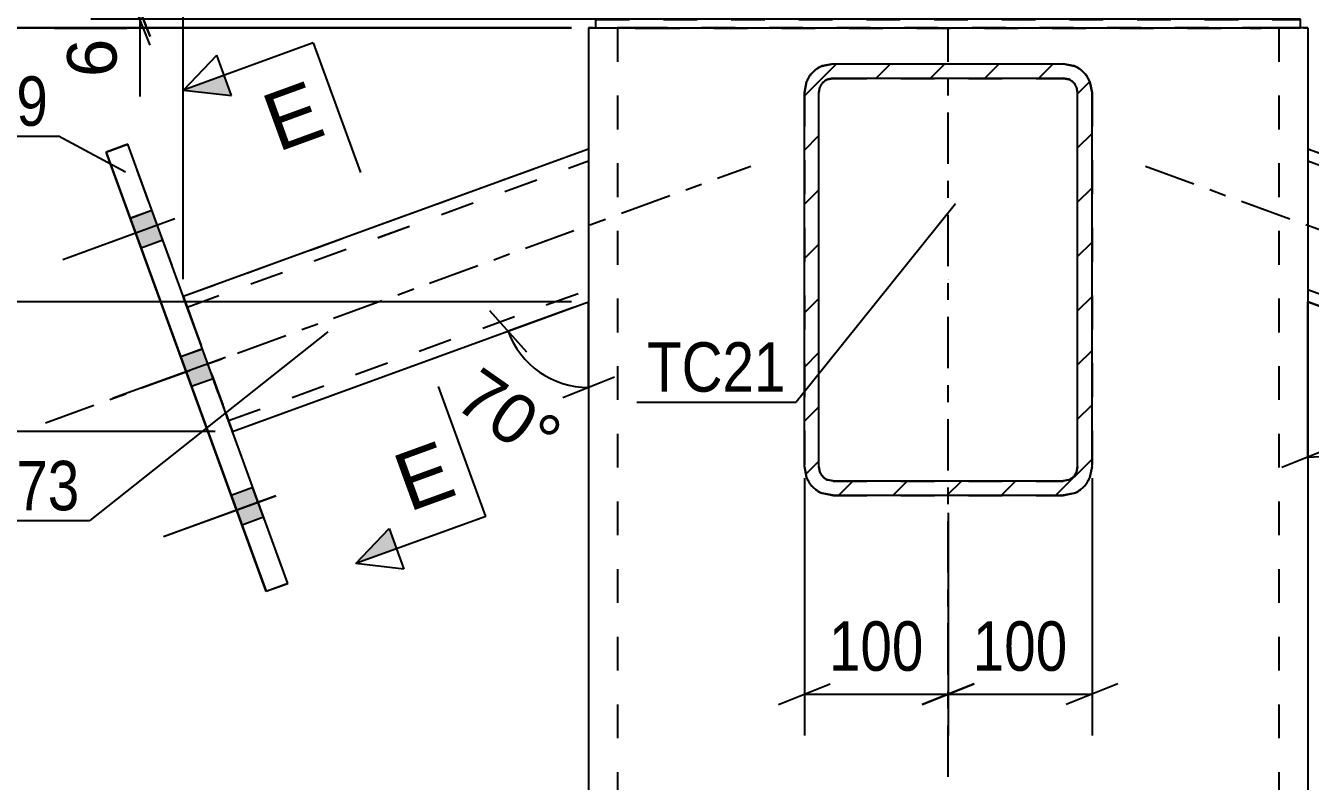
# Model space of a CAD drawing. Header units: millimetres. Extents: x -130 to 464, y -170 to 250.
# Drawn here: x 143.8 to 218.2, y 112 to 155.7 of the extents above; entities that cross this region are included whole.
import ezdxf

# ---------------------------------------------------------------- set-up
doc = ezdxf.new("R2010")
doc.units = ezdxf.units.MM
doc.linetypes.add('DXK_LINE_DOT2', pattern=[3.9198, 1.9599, -1.9599])
doc.linetypes.add('DXK_LINE_DOT3', pattern=[5.9187, 2.979, -0.9799, 0.9799, -0.9799])
doc.styles.add('Arial', font='ARIAL.TTF', dxfattribs={"height": 0.2})
doc.styles.add('Arial Narrow', font='ARIALN.TTF', dxfattribs={"height": 0.2})

# ---------------------------------------------------------------- blocks, each defined once
blk = doc.blocks.new('Bolt-284858837-3092 - 3090')
at = {"linetype": 'Continuous'}
for points in [[(149.873, 144.591), (150.5, 142.869), (151.753, 143.325), (151.126, 145.047)], [(149.873, 144.59), (150.5, 142.867), (151.753, 143.323), (151.126, 145.046)], [(149.873, 144.588), (150.5, 142.865), (151.753, 143.321), (151.126, 145.044)], [(152.794, 136.565), (153.421, 134.842), (154.674, 135.298), (154.047, 137.021)], [(152.794, 136.562), (153.421, 134.839), (154.674, 135.295), (154.047, 137.018)], [(155.716, 128.538), (156.343, 126.815), (157.596, 127.271), (156.969, 128.994)], [(155.716, 128.537), (156.343, 126.814), (157.596, 127.27), (156.969, 128.993)], [(155.716, 128.535), (156.343, 126.812), (157.596, 127.268), (156.969, 128.991)]]:
    blk.add_hatch(color=1, dxfattribs=at).paths.add_polyline_path(points)
at = {"color": 1, "linetype": 'Continuous'}
for p, q in [((152.457, 144.556), (145.958, 142.191)), ((152.457, 144.555), (145.958, 142.189)), ((152.457, 144.553), (145.958, 142.188)), ((151.126, 145.047), (149.873, 144.591)), ((151.126, 145.046), (149.873, 144.59)), ((151.126, 145.044), (149.873, 144.588)), ((151.753, 143.325), (150.5, 142.869)), ((151.753, 143.323), (150.5, 142.867)), ((151.753, 143.321), (150.5, 142.865)), ((154.047, 137.021), (152.794, 136.565)), ((154.047, 137.018), (152.794, 136.562)), ((155.379, 136.53), (148.879, 134.164)), ((155.379, 136.527), (148.879, 134.161)), ((154.674, 135.298), (153.421, 134.842)), ((154.674, 135.295), (153.421, 134.839)), ((156.969, 128.994), (155.716, 128.538)), ((156.969, 128.993), (155.716, 128.537)), ((156.969, 128.991), (155.716, 128.535)), ((158.3, 128.503), (151.801, 126.138)), ((158.3, 128.502), (151.801, 126.136)), ((158.3, 128.5), (151.801, 126.135)), ((157.596, 127.271), (156.343, 126.815)), ((157.596, 127.27), (156.343, 126.814)), ((157.596, 127.268), (156.343, 126.812))]:
    blk.add_line(p, q, dxfattribs=at)
blk = doc.blocks.new('Part-284858837-3097 - 3090')
at = {"color": 2, "linetype": 'Continuous'}
for p, q in [((149.729, 148.885), (148.476, 148.429)), ((158.992, 123.435), (149.729, 148.885)), ((148.476, 148.424), (148.476, 148.429)), ((148.476, 148.429), (157.739, 122.979)), ((148.476, 148.424), (148.478, 148.425)), ((157.739, 122.974), (148.476, 148.424)), ((157.739, 122.979), (158.992, 123.435)), ((158.992, 123.43), (157.739, 122.974)), ((157.739, 122.974), (157.739, 122.979)), ((158.992, 123.43), (158.991, 123.435)), ((158.992, 123.43), (158.992, 123.435))]:
    blk.add_line(p, q, dxfattribs=at)
at = {"color": 7, "linetype": 'DXK_LINE_DOT2'}
for p, q in [((148.478, 148.425), (149.729, 148.88)), ((149.729, 148.88), (149.729, 148.885)), ((158.991, 123.435), (149.729, 148.88))]:
    blk.add_line(p, q, dxfattribs=at)
blk = doc.blocks.new('Part-284858837-3115 - 3090')
at = {"color": 7, "linetype": 'DXK_LINE_DOT2'}
for p, q in [((190.595, 153.533), (189.957, 153.406)), ((190.595, 153.533), (203.928, 153.533)), ((190.595, 153.53), (190.595, 153.533)), ((203.928, 153.53), (203.928, 153.533)), ((204.566, 153.406), (203.928, 153.533)), ((190.276, 152.636), (190.595, 152.7)), ((190.595, 152.697), (190.595, 152.7)), ((190.595, 152.7), (203.928, 152.7)), ((203.928, 152.697), (203.928, 152.7)), ((203.928, 152.7), (204.247, 152.636)), ((189.055, 152.504), (188.928, 151.866)), ((188.928, 151.866), (188.928, 130.197)), ((189.761, 151.866), (189.825, 152.185)), ((189.761, 151.864), (189.761, 151.866)), ((189.761, 130.2), (189.761, 151.866)), ((189.825, 152.183), (189.825, 152.185)), ((204.698, 152.183), (204.698, 152.185)), ((204.698, 152.185), (204.761, 151.866)), ((204.761, 151.864), (204.761, 151.866)), ((204.761, 130.2), (204.761, 151.866)), ((205.595, 151.866), (205.468, 152.504)), ((205.595, 151.866), (205.595, 130.197)), ((188.928, 130.2), (189.055, 129.562)), ((189.055, 129.559), (189.055, 129.562)), ((189.761, 130.197), (189.761, 130.2)), ((189.825, 129.881), (189.761, 130.2)), ((204.761, 130.2), (204.698, 129.881)), ((204.761, 130.197), (204.761, 130.2)), ((205.468, 129.562), (205.595, 130.2)), ((205.468, 129.559), (205.468, 129.562)), ((190.595, 129.366), (190.276, 129.43)), ((190.595, 129.364), (190.595, 129.366)), ((190.595, 129.366), (203.928, 129.366)), ((204.247, 129.43), (203.928, 129.366)), ((203.928, 129.364), (203.928, 129.366)), ((189.957, 128.66), (190.595, 128.533)), ((190.595, 128.533), (203.928, 128.533)), ((190.595, 128.533), (190.595, 128.53)), ((203.928, 128.533), (204.566, 128.66)), ((203.928, 128.53), (203.928, 128.533))]:
    blk.add_line(p, q, dxfattribs=at)
at = {"color": 7, "linetype": 'DXK_LINE_DOT3'}
blk.add_line((197.261, 141.033), (197.261, 141.03), dxfattribs=at)
at = {"color": 7, "linetype": 'DXK_LINE_DOT2'}
for centre, radius, start, end in [((190.595, 151.866), 1.667, 112.5, 157.5), ((203.928, 151.866), 1.667, 22.5, 67.5), ((190.595, 151.866), 0.833, 112.5, 157.5), ((203.928, 151.866), 0.833, 22.5, 67.5), ((190.595, 130.2), 1.667, 202.5, 247.5), ((190.595, 130.2), 0.833, 202.5, 247.5), ((203.928, 130.2), 0.833, 292.5, 337.5), ((203.928, 130.2), 1.667, 292.5, 337.5)]:
    blk.add_arc(centre, radius, start, end, dxfattribs=at)
blk = doc.blocks.new('Part-284858837-3120 - 3090')
at = {"color": 2, "linetype": 'Continuous'}
for p, q in [((152.936, 140.074), (176.428, 148.624)), ((155.786, 132.243), (176.428, 139.756)), ((155.787, 132.242), (176.428, 139.755))]:
    blk.add_line(p, q, dxfattribs=at)
at = {"color": 7, "linetype": 'DXK_LINE_DOT2'}
for p, q in [((152.936, 140.073), (176.428, 148.623)), ((176.428, 148.624), (176.428, 139.755)), ((153.164, 139.447), (176.428, 147.915)), ((153.164, 139.446), (176.428, 147.914)), ((152.936, 140.073), (152.936, 140.074)), ((152.97, 139.978), (152.936, 140.074)), ((152.936, 140.073), (152.97, 139.977)), ((153.069, 139.707), (152.97, 139.978)), ((152.97, 139.977), (153.069, 139.706)), ((155.558, 132.869), (176.428, 140.466)), ((155.558, 132.868), (176.428, 140.464)), ((153.217, 139.3), (153.069, 139.707)), ((153.069, 139.706), (153.217, 139.299)), ((153.164, 139.446), (153.164, 139.447)), ((153.164, 139.447), (153.181, 139.4)), ((153.181, 139.398), (153.164, 139.446)), ((153.181, 139.4), (153.23, 139.264)), ((153.304, 139.059), (153.181, 139.398)), ((153.217, 139.3), (155.504, 133.017)), ((153.217, 139.299), (155.54, 132.916)), ((153.23, 139.264), (153.304, 139.061)), ((153.304, 139.061), (155.417, 133.256)), ((153.304, 139.059), (155.417, 133.255)), ((155.417, 133.256), (155.54, 132.917)), ((155.491, 133.052), (155.417, 133.255)), ((155.54, 132.916), (155.491, 133.052)), ((155.652, 132.61), (155.504, 133.017)), ((155.54, 132.917), (155.558, 132.869)), ((155.558, 132.868), (155.54, 132.916)), ((155.54, 132.916), (155.652, 132.609)), ((155.558, 132.868), (155.558, 132.869)), ((155.751, 132.338), (155.652, 132.61)), ((155.652, 132.609), (155.751, 132.337)), ((155.786, 132.243), (155.751, 132.338)), ((155.751, 132.337), (155.786, 132.242)), ((155.786, 132.242), (155.786, 132.243)), ((155.786, 132.242), (155.787, 132.242))]:
    blk.add_line(p, q, dxfattribs=at)
at = {"color": 7, "linetype": 'DXK_LINE_DOT3'}
blk.add_line((144.964, 132.738), (185.825, 147.61), dxfattribs=at)
blk = doc.blocks.new('Part-284858837-3138 - 3090')
at = {"color": 2, "linetype": 'Continuous'}
for p, q in [((218.095, 148.624), (241.587, 140.073)), ((218.095, 139.755), (238.737, 132.242)), ((218.095, 139.754), (238.736, 132.242))]:
    blk.add_line(p, q, dxfattribs=at)
at = {"color": 7, "linetype": 'DXK_LINE_DOT2'}
for p, q in [((218.095, 148.624), (218.095, 139.754)), ((218.095, 148.623), (241.587, 140.072)), ((218.095, 147.914), (241.359, 139.447)), ((218.095, 147.913), (241.359, 139.446)), ((218.095, 140.465), (238.965, 132.869)), ((218.095, 140.464), (238.965, 132.868)), ((241.552, 139.978), (241.453, 139.706)), ((241.453, 139.705), (241.552, 139.977)), ((241.587, 140.073), (241.552, 139.978)), ((241.552, 139.977), (241.587, 140.072)), ((241.587, 140.073), (241.587, 140.072)), ((241.359, 139.446), (239.018, 133.015)), ((241.305, 139.3), (239.018, 133.016)), ((241.218, 139.06), (241.341, 139.399)), ((241.292, 139.262), (241.218, 139.059)), ((241.341, 139.398), (241.292, 139.262)), ((241.453, 139.706), (241.305, 139.3)), ((241.341, 139.399), (241.359, 139.447)), ((241.359, 139.446), (241.341, 139.398)), ((241.359, 139.446), (241.453, 139.705)), ((241.359, 139.447), (241.359, 139.446)), ((241.218, 139.06), (239.105, 133.256)), ((241.218, 139.059), (239.105, 133.254)), ((239.105, 133.254), (238.982, 132.915)), ((239.031, 133.052), (239.105, 133.256)), ((238.87, 132.61), (238.771, 132.338)), ((238.771, 132.337), (238.87, 132.608)), ((239.018, 133.016), (238.87, 132.61)), ((238.87, 132.608), (239.018, 133.015)), ((238.965, 132.869), (238.982, 132.917)), ((238.982, 132.915), (238.965, 132.868)), ((238.965, 132.868), (238.965, 132.869)), ((238.982, 132.917), (239.031, 133.052)), ((238.736, 132.242), (238.737, 132.241)), ((238.771, 132.338), (238.737, 132.242)), ((238.737, 132.241), (238.771, 132.337)), ((238.737, 132.242), (238.737, 132.241))]:
    blk.add_line(p, q, dxfattribs=at)
at = {"color": 7, "linetype": 'DXK_LINE_DOT3'}
blk.add_line((208.698, 147.609), (249.559, 132.737), dxfattribs=at)
blk = doc.blocks.new('Part-284858837-3170 - 3090')
at = {"color": 2, "linetype": 'Continuous'}
for p, q in [((176.428, 155.623), (176.428, 106.308)), ((176.428, 155.623), (176.682, 155.623)), ((176.682, 155.623), (176.845, 155.623)), ((178.242, 155.624), (178.486, 155.624)), ((178.486, 155.624), (179.761, 155.624)), ((179.761, 155.624), (214.761, 155.624)), ((214.761, 155.624), (216.037, 155.624)), ((216.281, 155.624), (216.037, 155.624)), ((217.841, 155.623), (217.678, 155.623)), ((217.841, 155.623), (218.095, 155.623)), ((218.095, 155.623), (218.095, 106.308))]:
    blk.add_line(p, q, dxfattribs=at)
at = {"color": 7, "linetype": 'DXK_LINE_DOT2'}
for p, q in [((176.682, 155.617), (176.428, 155.617)), ((177.404, 155.616), (176.682, 155.617)), ((176.845, 155.623), (177.404, 155.624)), ((177.404, 155.624), (178.242, 155.624)), ((178.486, 155.616), (177.404, 155.616)), ((178.095, 155.623), (178.095, 106.308)), ((178.221, 155.623), (178.095, 155.623)), ((178.095, 155.617), (178.221, 155.617)), ((178.583, 155.623), (178.221, 155.623)), ((178.221, 155.617), (178.583, 155.617)), ((179.761, 155.616), (178.486, 155.616)), ((179.123, 155.623), (178.583, 155.623)), ((178.583, 155.617), (179.123, 155.616)), ((179.761, 155.624), (179.123, 155.623)), ((179.123, 155.616), (179.761, 155.616)), ((179.761, 155.624), (214.761, 155.624)), ((179.761, 155.616), (214.761, 155.616)), ((179.761, 155.616), (214.761, 155.616)), ((215.399, 155.623), (214.761, 155.624)), ((214.761, 155.616), (215.399, 155.616)), ((216.037, 155.616), (214.761, 155.616)), ((215.94, 155.623), (215.399, 155.623)), ((215.399, 155.616), (215.94, 155.617)), ((216.301, 155.623), (215.94, 155.623)), ((215.94, 155.617), (216.301, 155.617)), ((217.118, 155.616), (216.037, 155.616)), ((217.118, 155.624), (216.281, 155.624)), ((216.428, 155.623), (216.301, 155.623)), ((216.301, 155.617), (216.428, 155.617)), ((216.428, 155.623), (216.428, 106.308)), ((217.678, 155.623), (217.118, 155.624)), ((217.841, 155.617), (217.118, 155.616)), ((218.095, 155.617), (217.841, 155.617))]:
    blk.add_line(p, q, dxfattribs=at)
at = {"color": 7, "linetype": 'DXK_LINE_DOT3'}
blk.add_line((197.261, 106.308), (197.261, 155.62), dxfattribs=at)
blk = doc.blocks.new('Part-284858837-3186 - 3090')
at = {"color": 2, "linetype": 'Continuous'}
for p, q in [((217.678, 156.124), (176.845, 156.124)), ((176.845, 155.624), (176.845, 156.124)), ((176.845, 155.624), (178.242, 155.624)), ((217.678, 155.624), (216.281, 155.624)), ((217.678, 155.624), (217.678, 156.124))]:
    blk.add_line(p, q, dxfattribs=at)
at = {"color": 7, "linetype": 'DXK_LINE_DOT2'}
for p, q in [((176.845, 156.116), (217.678, 156.116)), ((176.845, 155.616), (176.845, 155.624)), ((176.845, 155.616), (176.845, 155.624)), ((217.678, 155.616), (176.845, 155.616)), ((216.281, 155.624), (178.242, 155.624)), ((217.678, 155.616), (217.678, 155.624)), ((217.678, 155.624), (217.678, 155.616))]:
    blk.add_line(p, q, dxfattribs=at)
blk = doc.blocks.new('Part-284858837-3191 - 3090')
at = {"linetype": 'Continuous'}
h = blk.add_hatch(dxfattribs=at)
h.set_pattern_fill('', scale=0.7, style=0, pattern_type=0)
h.set_pattern_definition([(45, (205.4677, 152.5145), (-1.57154, 1.57154), [])])
h.paths.add_polyline_path([(205.595, 151.877), (205.468, 152.515), (205.106, 153.055), (204.566, 153.417), (203.928, 153.543), (190.595, 153.543), (189.957, 153.417), (189.416, 153.055), (189.055, 152.515), (188.928, 151.877), (188.928, 130.21), (189.055, 129.572), (189.416, 129.032), (189.957, 128.67), (190.595, 128.543), (203.928, 128.543), (204.566, 128.67), (205.106, 129.032), (205.468, 129.572), (205.595, 130.21)])
h.paths.add_polyline_path([(204.698, 129.891), (204.517, 129.621), (204.247, 129.44), (203.928, 129.377), (190.595, 129.377), (190.276, 129.44), (190.005, 129.621), (189.825, 129.891), (189.761, 130.21), (189.761, 151.877), (189.825, 152.196), (190.005, 152.466), (190.276, 152.647), (190.595, 152.71), (203.928, 152.71), (204.247, 152.647), (204.517, 152.466), (204.698, 152.196), (204.761, 151.877), (204.761, 130.21)])
at = {"color": 2, "linetype": 'Continuous'}
for p, q in [((190.595, 153.543), (189.957, 153.417)), ((190.595, 153.543), (203.928, 153.543)), ((204.566, 153.417), (203.928, 153.543)), ((190.276, 152.647), (190.595, 152.71)), ((190.595, 152.707), (190.276, 152.644)), ((190.595, 152.707), (190.595, 152.71)), ((190.595, 152.71), (203.928, 152.71)), ((190.595, 152.707), (203.928, 152.707)), ((203.928, 152.707), (203.928, 152.71)), ((203.928, 152.71), (204.247, 152.647)), ((204.247, 152.644), (203.928, 152.707)), ((189.055, 152.515), (188.928, 151.877)), ((188.928, 130.21), (188.928, 151.877)), ((189.761, 151.877), (189.825, 152.196)), ((189.761, 130.21), (189.761, 151.877)), ((204.698, 152.196), (204.761, 151.877)), ((204.761, 130.21), (204.761, 151.877)), ((205.595, 151.877), (205.468, 152.515)), ((205.595, 130.21), (205.595, 151.877)), ((188.928, 130.21), (189.055, 129.572)), ((189.825, 129.891), (189.761, 130.21)), ((204.761, 130.21), (204.698, 129.891)), ((205.468, 129.572), (205.595, 130.21)), ((190.595, 129.377), (190.276, 129.44)), ((190.595, 129.377), (203.928, 129.377)), ((204.247, 129.44), (203.928, 129.377)), ((189.957, 128.67), (190.595, 128.543)), ((190.595, 128.541), (189.957, 128.668)), ((190.595, 128.541), (190.595, 128.543)), ((190.595, 128.543), (203.928, 128.543)), ((190.595, 128.541), (203.928, 128.541)), ((203.928, 128.543), (204.566, 128.67)), ((204.566, 128.668), (203.928, 128.541)), ((203.928, 128.541), (203.928, 128.543))]:
    blk.add_line(p, q, dxfattribs=at)
at = {"color": 7, "linetype": 'DXK_LINE_DOT2'}
for p, q in [((189.957, 153.414), (190.595, 153.541)), ((190.595, 153.541), (190.595, 153.543)), ((190.595, 153.541), (203.928, 153.541)), ((203.928, 153.541), (203.928, 153.543)), ((203.928, 153.541), (204.566, 153.414)), ((188.928, 151.874), (189.055, 152.512)), ((188.928, 151.874), (188.928, 151.877)), ((188.928, 151.874), (188.928, 130.207)), ((189.825, 152.193), (189.761, 151.874)), ((189.761, 151.874), (189.761, 151.877)), ((189.761, 130.207), (189.761, 151.874)), ((189.825, 152.193), (189.825, 152.196)), ((204.698, 152.193), (204.698, 152.196)), ((204.761, 151.874), (204.698, 152.193)), ((204.761, 151.874), (204.761, 151.877)), ((204.761, 130.207), (204.761, 151.874)), ((205.468, 152.512), (205.595, 151.874)), ((205.595, 151.877), (205.595, 130.207)), ((189.055, 129.57), (188.928, 130.207)), ((189.055, 129.57), (189.055, 129.572)), ((189.761, 130.207), (189.761, 130.21)), ((189.761, 130.207), (189.825, 129.889)), ((204.698, 129.889), (204.761, 130.207)), ((204.761, 130.207), (204.761, 130.21)), ((205.595, 130.207), (205.468, 129.57)), ((205.468, 129.57), (205.468, 129.572)), ((190.276, 129.438), (190.595, 129.374)), ((190.595, 129.374), (190.595, 129.377)), ((190.595, 129.374), (203.928, 129.374)), ((203.928, 129.374), (204.247, 129.438)), ((203.928, 129.374), (203.928, 129.377))]:
    blk.add_line(p, q, dxfattribs=at)
at = {"color": 7, "linetype": 'DXK_LINE_DOT3'}
blk.add_line((197.261, 141.043), (197.261, 141.041), dxfattribs=at)
at = {"color": 2, "linetype": 'Continuous'}
for centre, radius, start, end in [((190.595, 151.877), 1.667, 112.5, 157.5), ((203.928, 151.877), 1.667, 22.5, 67.5), ((190.595, 151.877), 0.833, 112.5, 157.5), ((190.595, 151.874), 0.833, 112.5, 157.5), ((203.928, 151.877), 0.833, 22.5, 67.5), ((203.928, 151.874), 0.833, 22.5, 67.5), ((190.595, 130.21), 1.667, 202.5, 247.5), ((190.595, 130.207), 1.667, 202.5, 247.5), ((190.595, 130.21), 0.833, 202.5, 247.5), ((203.928, 130.21), 0.833, 292.5, 337.5), ((203.928, 130.21), 1.667, 292.5, 337.5), ((203.928, 130.207), 1.667, 292.5, 337.5)]:
    blk.add_arc(centre, radius, start, end, dxfattribs=at)
at = {"color": 7, "linetype": 'DXK_LINE_DOT2'}
for centre, radius, start, end in [((190.595, 151.874), 1.667, 112.5, 157.5), ((203.928, 151.874), 1.667, 22.5, 67.5), ((190.595, 130.207), 0.833, 202.5, 247.5), ((203.928, 130.207), 0.833, 292.5, 337.5)]:
    blk.add_arc(centre, radius, start, end, dxfattribs=at)
blk = doc.blocks.new('StraightDimension-284858837-7174 - 3090')
at = {"color": 7, "linetype": 'Continuous'}
for p, q in [((130.507, 130.736), (129.307, 133.736)), ((154.788, 132.236), (114.966, 132.236)), ((129.907, 61.132), (129.907, 132.236)), ((129.307, 62.632), (130.507, 59.632)), ((175.428, 61.132), (119.466, 61.132))]:
    blk.add_line(p, q, dxfattribs=at)
at = {"color": 0, "linetype": 'Continuous'}
blk.add_wipeout([(124.707, 132.836), (124.707, 137.036), (114.366, 137.036), (114.366, 132.836)], dxfattribs=at)
at = {"color": 0}
blk.add_wipeout([(129.156, 100.94), (124.956, 100.94), (124.957, 92.428), (129.157, 92.428)], dxfattribs=at)
at = {"color": 3, "linetype": 'Continuous', "style": 'Arial Narrow'}
blk.add_text('14257', height=2.8633, dxfattribs=at).set_placement((114.966, 133.436))
at = {"color": 3, "style": 'Arial Narrow'}
blk.add_text('3275', height=2.8633, rotation=90.00021, dxfattribs=at).set_placement((128.557, 93.028))
blk = doc.blocks.new('StraightDimension-284858837-3754 - 3090')
at = {"color": 7, "linetype": 'Continuous'}
blk.add_line((175.428, 155.62), (104.867, 155.62), dxfattribs=at)
blk = doc.blocks.new('AngleDimension-284858837-3436 - 3090')
at = {"color": 7, "linetype": 'Continuous'}
for p, q in [((226.552, 136.679), (218.095, 139.758)), ((218.095, 130.758), (218.095, 139.758)), ((218.095, 138.756), (218.095, 130.758)), ((226.603, 135.065), (226.501, 138.294)), ((219.595, 131.358), (216.595, 130.158))]:
    blk.add_line(p, q, dxfattribs=at)
blk.add_arc((218.095, 139.758), 9, 270, 339.99997, dxfattribs=at)
at = {"color": 0}
blk.add_wipeout([(228.931, 129.912), (226.522, 133.352), (221.231, 129.647), (223.64, 126.207)], dxfattribs=at)
at = {"color": 3, "style": 'Arial Narrow'}
blk.add_text('70°', height=2.8633, rotation=35.00199, dxfattribs=at).set_placement((223.788, 127.043))
blk = doc.blocks.new('StraightDimension-284858837-3444 - 3090')
at = {"color": 7, "linetype": 'Continuous'}
for p, q in [((188.928, 129.543), (188.928, 114.625)), ((197.261, 127.526), (197.261, 114.625)), ((187.428, 116.425), (190.428, 117.625)), ((198.761, 117.625), (195.761, 116.425)), ((188.928, 117.025), (197.261, 117.025))]:
    blk.add_line(p, q, dxfattribs=at)
at = {"color": 0}
blk.add_wipeout([(196.437, 117.775), (196.437, 121.975), (189.752, 121.975), (189.752, 117.775)], dxfattribs=at)
at = {"color": 3, "style": 'Arial Narrow'}
blk.add_text('100', height=2.8633, dxfattribs=at).set_placement((190.352, 118.375))
blk = doc.blocks.new('StraightDimension-284858837-3458 - 3090')
at = {"color": 7, "linetype": 'Continuous'}
for p, q in [((205.595, 129.543), (205.595, 114.625)), ((197.261, 127.526), (197.261, 114.625)), ((195.761, 116.425), (198.761, 117.625)), ((207.095, 117.625), (204.095, 116.425)), ((197.261, 117.025), (205.595, 117.025))]:
    blk.add_line(p, q, dxfattribs=at)
at = {"color": 0}
blk.add_wipeout([(204.77, 117.775), (204.77, 121.975), (198.086, 121.975), (198.086, 117.775)], dxfattribs=at)
at = {"color": 3, "style": 'Arial Narrow'}
blk.add_text('100', height=2.8633, dxfattribs=at).set_placement((198.686, 118.375))
blk = doc.blocks.new('StraightDimension-284858837-3473 - 3090')
at = {"color": 7, "linetype": 'Continuous'}
blk.add_line((152.936, 141.072), (152.936, 234.77), dxfattribs=at)
blk = doc.blocks.new('StraightDimension-284858837-3730 - 3090')
at = {"color": 7, "linetype": 'Continuous'}
for p, q in [((149.826, 158.12), (151.026, 155.12)), ((151.026, 154.62), (149.826, 157.62)), ((175.427, 156.62), (147.576, 156.62)), ((150.426, 156.12), (150.426, 156.62)), ((217.094, 156.12), (147.576, 156.12)), ((150.426, 156.12), (150.426, 151.646)), ((150.426, 156.12), (150.426, 151.646))]:
    blk.add_line(p, q, dxfattribs=at)
at = {"color": 0}
blk.add_wipeout([(149.676, 155.595), (145.476, 155.595), (145.476, 152.171), (149.676, 152.171)], dxfattribs=at)
at = {"color": 3, "style": 'Arial'}
blk.add_text('6', height=2.865, rotation=90.00021, dxfattribs=at).set_placement((149.076, 152.771))
blk = doc.blocks.new('StraightDimension-284858837-3734 - 3090')
at = {"color": 7, "linetype": 'Continuous'}
for p, q in [((149.826, 165.453), (151.026, 162.453)), ((175.427, 163.953), (147.576, 163.953)), ((150.426, 156.62), (150.426, 163.953)), ((151.026, 155.12), (149.826, 158.12)), ((175.427, 156.62), (147.576, 156.62))]:
    blk.add_line(p, q, dxfattribs=at)
at = {"color": 0}
blk.add_wipeout([(149.676, 163.11), (145.476, 163.11), (145.476, 157.463), (149.676, 157.463)], dxfattribs=at)
at = {"color": 3, "style": 'Arial'}
blk.add_text('88', height=2.8652, rotation=90.00021, dxfattribs=at).set_placement((149.076, 158.063))
blk = doc.blocks.new('StraightDimension-284858837-3749 - 3090')
at = {"color": 7, "linetype": 'Continuous'}
blk.add_line((175.428, 155.62), (104.867, 155.62), dxfattribs=at)
blk = doc.blocks.new('AngleDimension-284858837-3773 - 3090')
at = {"color": 7, "linetype": 'Continuous'}
for p, q in [((170.68, 139.258), (172.835, 136.85)), ((171.757, 138.054), (176.428, 139.756)), ((175.488, 139.413), (171.757, 138.054)), ((176.428, 134.785), (176.428, 139.756)), ((177.928, 135.385), (174.928, 134.185))]:
    blk.add_line(p, q, dxfattribs=at)
blk.add_arc((176.428, 139.756), 4.971, 200.02253, 270, dxfattribs=at)
at = {"color": 0}
blk.add_wipeout([(173.621, 129.427), (176.03, 132.868), (170.093, 137.024), (167.684, 133.583)], dxfattribs=at)
at = {"color": 3, "style": 'Arial'}
blk.add_text('70°', height=2.8652, rotation=-34.99053, dxfattribs=at).set_placement((168.52, 133.73))
blk = doc.blocks.new('StraightDimension-284858837-7172 - 3090')
at = {"color": 7, "linetype": 'Continuous'}
for p, q in [((130.507, 154.116), (129.307, 157.116)), ((175.428, 155.616), (119.466, 155.616)), ((129.907, 139.755), (129.907, 155.616)), ((129.307, 141.255), (130.507, 138.255)), ((175.428, 139.755), (114.966, 139.755))]:
    blk.add_line(p, q, dxfattribs=at)
at = {"color": 0}
blk.add_wipeout([(129.156, 151.028), (124.956, 151.028), (124.957, 144.343), (129.157, 144.343)], dxfattribs=at)
at = {"color": 3, "style": 'Arial Narrow'}
blk.add_text('190', height=2.8633, rotation=90.00021, dxfattribs=at).set_placement((128.557, 144.943))
at = {"color": 0, "linetype": 'Continuous'}
blk.add_wipeout([(129.207, 156.216), (129.207, 160.416), (118.866, 160.416), (118.866, 156.216)], dxfattribs=at)
at = {"color": 3, "linetype": 'Continuous', "style": 'Arial Narrow'}
blk.add_text('14537', height=2.8633, dxfattribs=at).set_placement((119.466, 156.816))
blk = doc.blocks.new('StraightDimension-284858837-7173 - 3090')
at = {"color": 7, "linetype": 'Continuous'}
for p, q in [((129.307, 141.255), (130.507, 138.255)), ((175.428, 139.755), (114.966, 139.755)), ((129.907, 132.236), (129.907, 139.755)), ((130.507, 130.736), (129.307, 133.736)), ((154.788, 132.236), (114.966, 132.236))]:
    blk.add_line(p, q, dxfattribs=at)
at = {"color": 0, "linetype": 'Continuous'}
blk.add_wipeout([(124.707, 140.355), (124.707, 144.555), (114.366, 144.555), (114.366, 140.355)], dxfattribs=at)
at = {"color": 3, "linetype": 'Continuous', "style": 'Arial Narrow'}
blk.add_text('14347', height=2.8633, dxfattribs=at).set_placement((114.966, 140.955))
at = {"color": 0}
blk.add_wipeout([(129.156, 138.424), (124.956, 138.423), (124.957, 133.567), (129.157, 133.567)], dxfattribs=at)
at = {"color": 3, "style": 'Arial Narrow'}
blk.add_text('90', height=2.8633, rotation=90.00021, dxfattribs=at).set_placement((128.557, 134.167))
blk = doc.blocks.new('Mark-284858837-3093 - 3090')
at = {"color": 30, "linetype": 'Continuous'}
for p in [(136.471, 149.35), (149.591, 147.271)]:
    blk.add_line(p, (145.71, 149.35), dxfattribs=at)
at = {"color": 0}
blk.add_wipeout([(145.11, 149.95), (145.11, 152.95), (137.071, 152.95), (137.071, 149.95)], dxfattribs=at)
blk.add_wipeout([(145.11, 149.95), (145.11, 152.95), (137.071, 152.95), (137.071, 149.95)], dxfattribs=at)
at = {"color": 3, "style": 'Arial Narrow'}
blk.add_text('SP19', height=2.8633, dxfattribs=at).set_placement((137.071, 149.95))
blk = doc.blocks.new('Mark-284858837-3116 - 3090')
at = {"color": 30, "linetype": 'Continuous'}
for p in [(161.318, 138.018), (138.295, 127.074)]:
    blk.add_line(p, (147.531, 127.074), dxfattribs=at)
at = {"color": 0}
blk.add_wipeout([(146.931, 127.674), (146.931, 130.674), (138.895, 130.674), (138.895, 127.674)], dxfattribs=at)
blk.add_wipeout([(146.931, 127.674), (146.931, 130.674), (138.895, 130.674), (138.895, 127.674)], dxfattribs=at)
at = {"color": 3, "style": 'Arial Narrow'}
blk.add_text('TC73', height=2.8633, dxfattribs=at).set_placement((138.895, 127.674))
blk = doc.blocks.new('Mark-284858837-3187 - 3090')
at = {"color": 30, "linetype": 'Continuous'}
for p in [(197.683, 145.435), (179.214, 133.945)]:
    blk.add_line(p, (188.45, 133.945), dxfattribs=at)
at = {"color": 0}
blk.add_wipeout([(187.85, 134.545), (187.85, 137.545), (179.814, 137.545), (179.814, 134.545)], dxfattribs=at)
blk.add_wipeout([(187.85, 134.545), (187.85, 137.545), (179.814, 137.545), (179.814, 134.545)], dxfattribs=at)
at = {"color": 3, "style": 'Arial Narrow'}
blk.add_text('TC21', height=2.8633, dxfattribs=at).set_placement((179.814, 134.545))
blk = doc.blocks.new('SectionMark-284858837-3828 - 3090')
at = {"linetype": 'Continuous'}
for points in [[(155.305, 152.873), (155.733, 151.698), (152.956, 152.018)], [(164.867, 126.615), (165.294, 125.44), (162.945, 124.585)]]:
    blk.add_hatch(color=6, dxfattribs=at).paths.add_polyline_path(points)
at = {"color": 6, "linetype": 'Continuous'}
for p, q in [((152.956, 152.018), (154.878, 154.047)), ((155.733, 151.698), (154.878, 154.047)), ((152.956, 152.018), (155.733, 151.698)), ((162.945, 124.585), (164.867, 126.615)), ((164.867, 126.615), (165.722, 124.266)), ((165.722, 124.266), (162.945, 124.585))]:
    blk.add_line(p, q, dxfattribs=at)
at = {"color": 0, "linetype": 'Continuous'}
for points in [[(161.33, 149.479), (160.133, 152.768), (157.21, 151.704), (158.407, 148.415)], [(168.924, 128.624), (167.727, 131.913), (164.804, 130.849), (166.001, 127.56)]]:
    blk.add_wipeout(points, dxfattribs=at)
at = {"color": 6, "linetype": 'Continuous'}
for p, q in [((160.473, 154.755), (152.956, 152.018)), ((160.473, 154.755), (163.211, 147.238)), ((170.462, 127.322), (167.725, 134.839)), ((170.462, 127.322), (162.945, 124.585))]:
    blk.add_line(p, q, dxfattribs=at)
at = {"color": 3, "linetype": 'Continuous', "style": 'Arial'}
for p in [(158.407, 148.415), (166.001, 127.56)]:
    blk.add_text('E', height=3.343, rotation=20.00769, dxfattribs=at).set_placement(p)

msp = doc.modelspace()

# ---------------------------------------------------------------- block references
for name in ['Part-284858837-3170 - 3090', 'Part-284858837-3186 - 3090', 'Part-284858837-3191 - 3090', 'Part-284858837-3115 - 3090', 'Part-284858837-3097 - 3090', 'Part-284858837-3120 - 3090', 'Part-284858837-3138 - 3090', 'Bolt-284858837-3092 - 3090']:
    msp.add_blockref(name, (0, 0))

# ---------------------------------------------------------------- next in the draw order: block references
for name in ['StraightDimension-284858837-3754 - 3090', 'Mark-284858837-3187 - 3090', 'AngleDimension-284858837-3436 - 3090', 'StraightDimension-284858837-7174 - 3090', 'StraightDimension-284858837-3444 - 3090']:
    msp.add_blockref(name, (0, 0))

# ---------------------------------------------------------------- next in the draw order: block references
for name in ['StraightDimension-284858837-3473 - 3090', 'StraightDimension-284858837-3458 - 3090']:
    msp.add_blockref(name, (0, 0))

# ---------------------------------------------------------------- next in the draw order: block references
msp.add_blockref('StraightDimension-284858837-3730 - 3090', (0, 0))

# ---------------------------------------------------------------- next in the draw order: block references
msp.add_blockref('StraightDimension-284858837-3734 - 3090', (0, 0))

# ---------------------------------------------------------------- next in the draw order: block references
msp.add_blockref('StraightDimension-284858837-3749 - 3090', (0, 0))

# ---------------------------------------------------------------- next in the draw order: block references
msp.add_blockref('AngleDimension-284858837-3773 - 3090', (0, 0))

# ---------------------------------------------------------------- next in the draw order: block references
msp.add_blockref('StraightDimension-284858837-7172 - 3090', (0, 0))

# ---------------------------------------------------------------- next in the draw order: block references
for name in ['Mark-284858837-3093 - 3090', 'StraightDimension-284858837-7173 - 3090']:
    msp.add_blockref(name, (0, 0))

# ---------------------------------------------------------------- next in the draw order: block references
msp.add_blockref('Mark-284858837-3116 - 3090', (0, 0))

# ---------------------------------------------------------------- next in the draw order: block references
msp.add_blockref('SectionMark-284858837-3828 - 3090', (0, 0))

doc.saveas('drawing.dxf')
